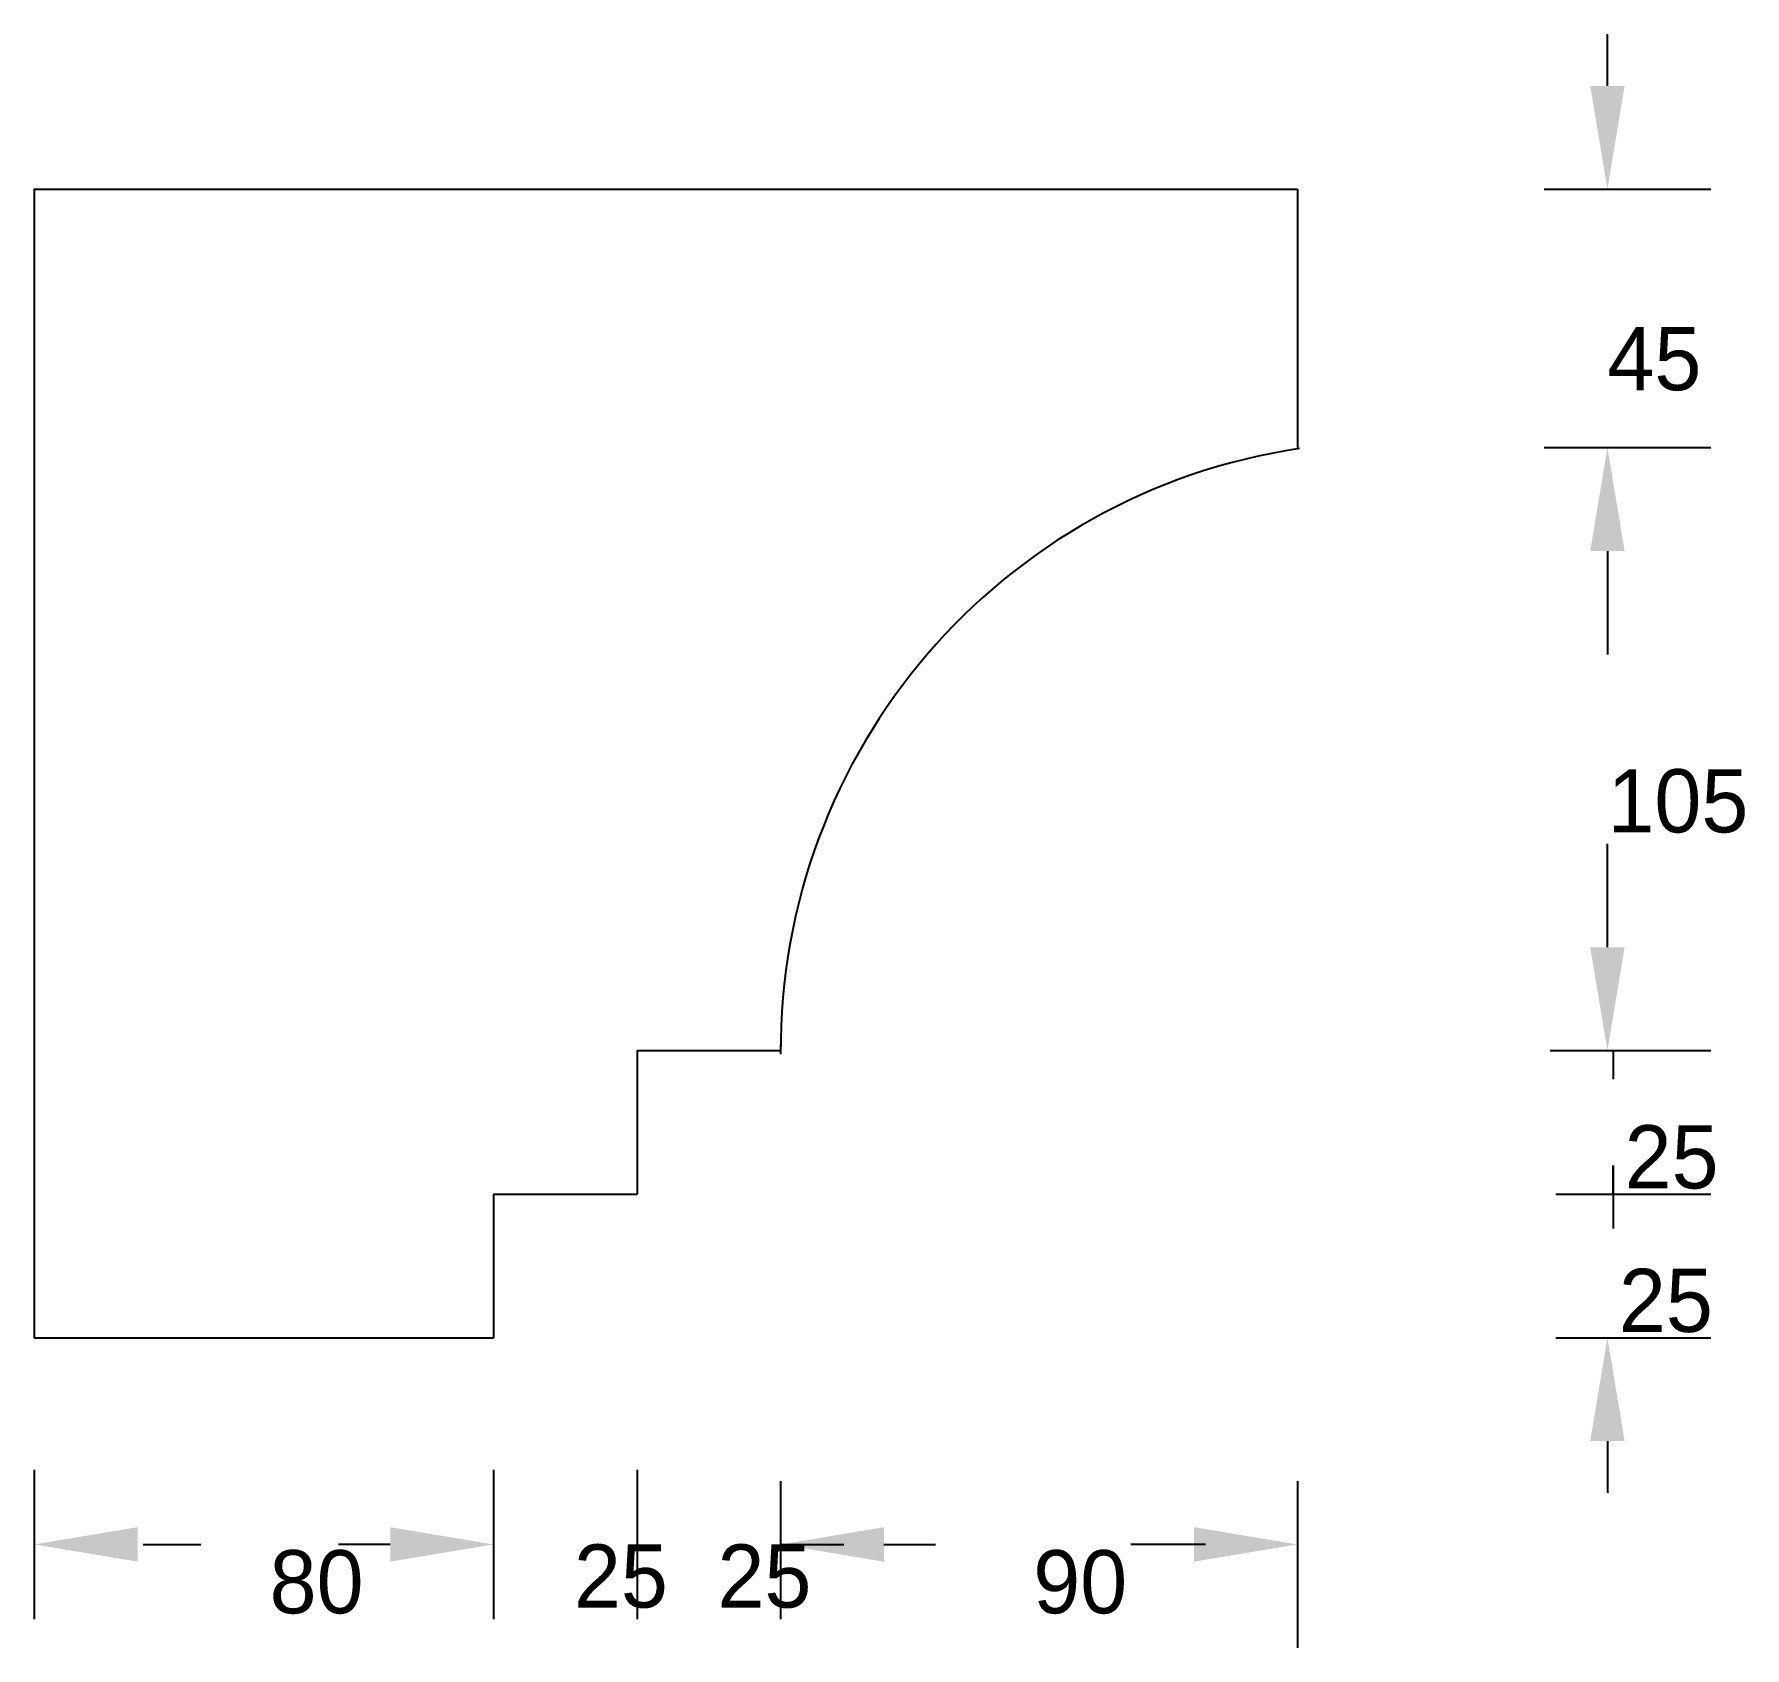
# Model space of a CAD drawing. Header units: metres. Extents: x 4.65 to 7.63, y 2.94 to 5.75.
import ezdxf

# ---------------------------------------------------------------- set-up
doc = ezdxf.new("R2010")
doc.units = ezdxf.units.M

msp = doc.modelspace()

# ---------------------------------------------------------------- linework, layer by layer
for p, q in [((7.39, 5.66), (7.39, 5.75)), ((4.65, 5.48), (4.65, 3.48)), ((4.65, 5.48), (6.85, 5.48)), ((6.85, 5.48), (6.85, 5.03)), ((7.28, 5.48), (7.57, 5.48)), ((7.28, 5.03), (7.57, 5.03)), ((7.29, 5.03), (7.57, 5.03)), ((7.39, 4.85), (7.39, 4.68)), ((7.39, 4.85), (7.39, 4.67)), ((7.39, 4.16), (7.39, 4.34)), ((7.39, 4.16), (7.39, 4.32)), ((5.7, 3.98), (5.7, 3.73)), ((5.7, 3.98), (5.95, 3.98)), ((5.95, 3.99), (5.95, 3.98)), ((7.29, 3.98), (7.57, 3.98)), ((7.4, 3.98), (7.4, 3.93)), ((7.4, 3.73), (7.4, 3.78)), ((7.4, 3.78), (7.4, 3.67)), ((5.45, 3.73), (5.45, 3.48)), ((5.45, 3.73), (5.7, 3.73)), ((7.3, 3.73), (7.57, 3.73)), ((4.65, 3.48), (5.45, 3.48)), ((7.3, 3.48), (7.57, 3.48)), ((7.39, 3.3), (7.39, 3.21)), ((4.65, 3.25), (4.65, 2.99)), ((5.45, 3.25), (5.45, 2.99)), ((5.7, 3.25), (5.7, 2.99)), ((5.95, 3.23), (5.95, 2.99)), ((6.85, 3.23), (6.85, 2.94)), ((4.84, 3.12), (4.94, 3.12)), ((5.27, 3.12), (5.18, 3.12)), ((5.95, 3.12), (6.06, 3.12)), ((6.13, 3.12), (6.22, 3.12)), ((6.69, 3.12), (6.56, 3.12))]:
    msp.add_line(p, q)
msp.add_arc((7.01, 3.98), 1.06, 98.47, 180.33)
for points in [[(7.36, 5.66), (7.42, 5.66), (7.39, 5.48)], [(7.36, 4.85), (7.42, 4.85), (7.39, 5.03)], [(7.36, 4.85), (7.42, 4.85), (7.39, 5.03)], [(7.36, 4.16), (7.42, 4.16), (7.39, 3.98)], [(7.36, 4.16), (7.42, 4.16), (7.39, 3.98)], [(7.36, 3.3), (7.42, 3.3), (7.39, 3.48)], [(4.83, 3.15), (4.83, 3.09), (4.65, 3.12)], [(5.27, 3.15), (5.27, 3.09), (5.45, 3.12)], [(5.27, 3.15), (5.27, 3.09), (5.45, 3.12)], [(6.13, 3.15), (6.13, 3.09), (5.95, 3.12)], [(6.13, 3.15), (6.13, 3.09), (5.95, 3.12)], [(6.67, 3.15), (6.67, 3.09), (6.85, 3.12)]]:
    msp.add_solid(points)

# ---------------------------------------------------------------- texts
at = {"char_height": 0.11, "attachment_point": 1}
for s, insert in [('\\A1;45', (7.39, 5.24)), ('\\A1;105', (7.39, 4.47)), ('\\A1;25', (7.42, 3.85)), ('\\A1;25', (7.41, 3.6)), ('\\A1;80', (5.06, 3.11)), ('\\A1;25', (5.59, 3.12)), ('\\A1;25', (5.84, 3.12)), ('\\A1;90', (6.39, 3.11))]:
    msp.add_mtext(s, dxfattribs=dict(at, insert=insert))

doc.saveas('drawing.dxf')
